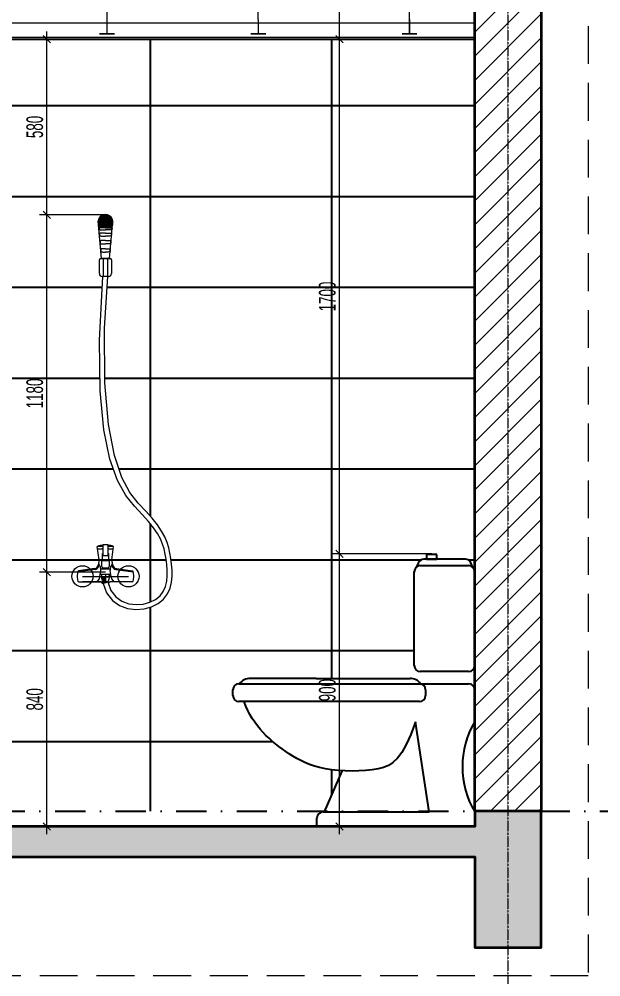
# Model space of a CAD drawing. Header units: millimetres. Extents: x 1336014 to 2939047, y -333549 to -60566.
# Drawn here: x 1401911 to 1403833, y -203853 to -200690 of the extents above; entities that cross this region are included whole.
import ezdxf
from ezdxf.xclip import XClip

# ---------------------------------------------------------------- set-up
doc = ezdxf.new("R2010")
doc.units = ezdxf.units.MM
doc.header["$MEASUREMENT"] = 0
doc.header["$XCLIPFRAME"] = 2
for name, pattern in [('$1$HIDDEN', [0.375, 0.25, -0.125]), ('CENTER2', [1.125, 0.75, -0.125, 0.125, -0.125]), ('DASHDOT', [1, 0.5, -0.25, 0, -0.25])]:
    doc.linetypes.add(name, pattern=pattern)
for name, color, linetype, lineweight in [('01.Cut', 255, 'Continuous', 35), ('03.Manh', 251, 'Continuous', 13), ('05.Text', 253, 'Continuous', 18), ('06.betong', 2, 'Continuous', 35), ('08.Dim', 156, 'Continuous', 15), ('09.Hatch', 250, 'Continuous', 5), ('10.truc', 250, 'CENTER2', 20), ('THIETBI', 8, 'Continuous', 13)]:
    doc.layers.add(name, color=color, linetype=linetype, lineweight=lineweight)
for name, color, linetype in [('H', 250, 'Continuous'), ('NOITHAT', 250, 'Continuous'), ('TRUC', 250, 'DASHDOT')]:
    doc.layers.add(name, color=color, linetype=linetype)
doc.styles.add('DIM', font='txt')
doc.styles.add('TT5_Text Dim', font='hoatbif.shx', dxfattribs={"width": 0.6})
doc.dimstyles.new('TT5_Dim 1-25', dxfattribs={"dimscale": 25, "dimtxt": 2.2, "dimasz": 1, "dimexe": 1, "dimexo": 0, "dimgap": 0.5, "dimtad": 1, "dimdec": 0, "dimzin": 0, "dimdsep": 46, "dimtxsty": 'TT5_Text Dim', "dimblk": 'ARCHTICK', "dimcen": 0, "dimdle": 1, "dimclrd": 256, "dimclre": 256, "dimclrt": 1, "dimadec": 0, "dimazin": 0, "dimtfac": 0.015, "dimtdec": 0, "dimtix": 1, "dimtmove": 2, "dimatfit": 3, "dimldrblk": 'DOT', "dimfxl": 1, "dimtolj": 1, "dimtzin": 0, "dimlwd": -1, "dimlwe": -1, "dimarcsym": 1})

# ---------------------------------------------------------------- blocks, each defined once
blk = doc.blocks.new('QöQWR')
at = {"layer": 'THIETBI'}
for p, q in [((1636781.1, -290555.5), (1636771.9, -290445)), ((1636808.1, -290555.5), (1636817.3, -290445)), ((1636779.6, -290555.5), (1636809.6, -290555.5)), ((1636808.1, -290555.5), (1636781.1, -290555.5)), ((1636787.6, -290615.5), (1636787.6, -290555.5)), ((1636801.6, -290555.5), (1636801.6, -290615.5)), ((1636774.6, -290605.5), (1636774.6, -290560.5)), ((1636814.6, -290560.5), (1636814.6, -290605.5)), ((1636804.6, -290615.5), (1636784.6, -290615.5)), ((1636787.1, -291506.5), (1636767.6, -291506.5)), ((1636773.6, -291551.5), (1636767.6, -291506.5)), ((1636821.6, -291506.5), (1636802.1, -291506.5)), ((1636815.6, -291551.5), (1636821.6, -291506.5)), ((1636787.1, -291515.5), (1636768.8, -291515.5)), ((1636820.4, -291515.5), (1636802.1, -291515.5)), ((1636815.6, -291551.5), (1636773.6, -291551.5)), ((1636782.1, -291553), (1636807.1, -291553)), ((1636782.1, -291573), (1636782.1, -291553)), ((1636807.1, -291553), (1636807.1, -291573)), ((1636760.1, -291582.6), (1636702.8, -291590.8)), ((1636758.1, -291580), (1636705.5, -291587.6)), ((1636776.4, -291607.7), (1636779, -291586.6)), ((1636811.9, -291599.5), (1636777.4, -291599.5)), ((1636810.2, -291581.5), (1636779.1, -291581.5)), ((1636802.1, -291578), (1636787.1, -291578)), ((1636794.6, -291599.5), (1636794.6, -291628.6)), ((1636812.9, -291607.7), (1636810.3, -291586.6)), ((1636829.2, -291582.6), (1636886.5, -291590.8)), ((1636831.1, -291580), (1636883.7, -291587.6)), ((1636706, -291623.5), (1636779.6, -291623.5)), ((1636718.6, -291605.5), (1636870.6, -291605.5)), ((1636779.6, -291623.5), (1636718.6, -291623.5)), ((1636779.6, -291623.5), (1636784.1, -291628.5)), ((1636806, -291608.5), (1636783.3, -291608.5)), ((1636784.1, -291628.5), (1636786.6, -291628.5)), ((1636804, -291623.5), (1636785.3, -291623.5)), ((1636785.3, -291623.5), (1636804, -291623.5)), ((1636805.1, -291628.5), (1636802.6, -291628.5)), ((1636809.6, -291623.5), (1636805.1, -291628.5)), ((1636883.3, -291623.5), (1636809.6, -291623.5))]:
    blk.add_line(p, q, dxfattribs=at)
for points in [[(1636818.6, -290434.5, -0.211848), (1636817.4, -290437.4, -0.094525), (1636811.6, -290440.9, -0.051213), (1636804.4, -290442.7, -0.038544), (1636794.6, -290443.5, -0.038544), (1636784.8, -290442.7, -0.051213), (1636777.7, -290440.9, -0.094525), (1636771.9, -290437.4, -0.211848), (1636770.6, -290434.5, -0.211848), (1636771.9, -290431.6, -0.094525), (1636777.7, -290428.1, -0.051213), (1636784.8, -290426.3, -0.038544), (1636794.6, -290425.5, -0.038544), (1636804.4, -290426.3, -0.051213), (1636811.6, -290428.1, -0.094525), (1636817.4, -290431.6, -0.211848)], [(1636816, -290434.5, -0.109757), (1636810.6, -290438.1, -0.051213), (1636804, -290439.8, -0.038544), (1636794.6, -290440.5, -0.038544), (1636785.3, -290439.8, -0.051213), (1636778.7, -290438.1, -0.109757), (1636773.3, -290434.5, -0.109757), (1636778.7, -290430.9, -0.051213), (1636785.3, -290429.2, -0.038544), (1636794.6, -290428.5, -0.038544), (1636804, -290429.2, -0.051213), (1636810.6, -290430.9, -0.109757)], [(1636811.1, -290434.5, -0.037061), (1636809.5, -290435.2, -0.051213), (1636803.5, -290436.8, -0.038544), (1636794.6, -290437.5, -0.038544), (1636785.8, -290436.8, -0.051213), (1636779.8, -290435.2, -0.037061), (1636778.2, -290434.5, -0.037061), (1636779.8, -290433.8, -0.051213), (1636785.8, -290432.2, -0.038544), (1636794.6, -290431.5, -0.038544), (1636803.5, -290432.2, -0.051213), (1636809.5, -290433.8, -0.037061)]]:
    blk.add_lwpolyline(points, format="xyb", close=True, dxfattribs=at)
for points in [[(1636794.6, -290454.7), (1636790.2, -290454.4), (1636786.5, -290454.3), (1636783.4, -290454.2), (1636780.9, -290454.2), (1636779, -290454.2), (1636777.4, -290454.3), (1636776.3, -290454.4), (1636775.4, -290454.5), (1636774.6, -290454.7), (1636774.1, -290454.9), (1636773.7, -290455), (1636773.4, -290455.2), (1636773.3, -290455.4), (1636773.2, -290455.7), (1636773.1, -290455.9), (1636773.1, -290456.2), (1636773.1, -290456.5), (1636773.1, -290456.8), (1636773.2, -290457.2), (1636773.2, -290457.5), (1636773.2, -290457.9), (1636773.2, -290458.2), (1636773.3, -290458.6), (1636773.3, -290458.9), (1636773.4, -290459.2), (1636773.4, -290459.4), (1636773.5, -290459.7), (1636773.5, -290459.9), (1636773.6, -290460), (1636773.7, -290460.2), (1636773.9, -290460.3), (1636774.1, -290460.4), (1636774.4, -290460.5), (1636774.9, -290460.6), (1636775.8, -290460.6), (1636777.5, -290460.7), (1636779.9, -290460.7), (1636783.5, -290460.8), (1636788.3, -290460.9), (1636794.6, -290461.1)], [(1636794.6, -290454.7), (1636799.1, -290454.4), (1636802.8, -290454.3), (1636805.9, -290454.2), (1636808.3, -290454.2), (1636810.3, -290454.2), (1636811.8, -290454.3), (1636813, -290454.4), (1636813.9, -290454.5), (1636814.6, -290454.7), (1636815.2, -290454.9), (1636815.6, -290455), (1636815.8, -290455.2), (1636816, -290455.4), (1636816.1, -290455.7), (1636816.2, -290455.9), (1636816.2, -290456.2), (1636816.2, -290456.5), (1636816.1, -290456.8), (1636816.1, -290457.2), (1636816.1, -290457.5), (1636816.1, -290457.9), (1636816, -290458.2), (1636816, -290458.6), (1636816, -290458.9), (1636815.9, -290459.2), (1636815.9, -290459.4), (1636815.8, -290459.7), (1636815.8, -290459.9), (1636815.7, -290460), (1636815.5, -290460.2), (1636815.4, -290460.3), (1636815.2, -290460.4), (1636814.9, -290460.5), (1636814.4, -290460.6), (1636813.4, -290460.6), (1636811.8, -290460.7), (1636809.3, -290460.7), (1636805.8, -290460.8), (1636801, -290460.9), (1636794.6, -290461.1)], [(1636794.6, -290472.5), (1636790.6, -290472.3), (1636787.2, -290472.2), (1636784.3, -290472.1), (1636782, -290472.1), (1636780.2, -290472.2), (1636778.7, -290472.3), (1636777.6, -290472.5), (1636776.7, -290472.7), (1636776, -290473), (1636775.5, -290473.2), (1636775.1, -290473.5), (1636774.9, -290473.8), (1636774.7, -290474.2), (1636774.7, -290474.5), (1636774.6, -290474.9), (1636774.6, -290475.3), (1636774.6, -290475.7), (1636774.6, -290476.2), (1636774.7, -290476.6), (1636774.7, -290477.1), (1636774.8, -290477.6), (1636774.9, -290478.1), (1636775.1, -290478.6), (1636775.3, -290479.2), (1636775.5, -290479.8), (1636776.1, -290480.3), (1636777, -290480.8), (1636778.6, -290481.3), (1636780.9, -290481.6), (1636784.2, -290481.9), (1636788.8, -290482), (1636794.6, -290481.9)], [(1636794.6, -290472.5), (1636798.7, -290472.3), (1636802.1, -290472.2), (1636805, -290472.1), (1636807.3, -290472.1), (1636809.1, -290472.2), (1636810.6, -290472.3), (1636811.7, -290472.5), (1636812.6, -290472.7), (1636813.3, -290473), (1636813.8, -290473.2), (1636814.2, -290473.5), (1636814.4, -290473.8), (1636814.6, -290474.2), (1636814.6, -290474.5), (1636814.7, -290474.9), (1636814.7, -290475.3), (1636814.7, -290475.7), (1636814.6, -290476.2), (1636814.6, -290476.6), (1636814.6, -290477.1), (1636814.5, -290477.6), (1636814.4, -290478.1), (1636814.2, -290478.6), (1636814, -290479.2), (1636813.7, -290479.8), (1636813.2, -290480.3), (1636812.3, -290480.8), (1636810.7, -290481.3), (1636808.4, -290481.6), (1636805, -290481.9), (1636800.5, -290482), (1636794.6, -290481.9)], [(1636794.6, -290496.6), (1636790.7, -290496.6), (1636787.5, -290496.6), (1636784.9, -290496.6), (1636782.9, -290496.6), (1636781.4, -290496.7), (1636780.2, -290496.8), (1636779.4, -290497), (1636778.7, -290497.2), (1636778.2, -290497.6), (1636777.8, -290498), (1636777.5, -290498.4), (1636777.2, -290498.9), (1636777.1, -290499.5), (1636776.9, -290500), (1636776.9, -290500.6), (1636776.8, -290501.1), (1636776.8, -290501.6), (1636776.8, -290502.2), (1636776.9, -290502.7), (1636776.9, -290503.2), (1636777, -290503.6), (1636777, -290504.1), (1636777.1, -290504.6), (1636777.2, -290505.1), (1636777.4, -290505.7), (1636777.7, -290506.2), (1636778.4, -290506.6), (1636779.7, -290507), (1636781.8, -290507.3), (1636784.9, -290507.5), (1636789.1, -290507.5), (1636794.6, -290507.4)], [(1636794.6, -290523.7), (1636791.2, -290523.7), (1636788.4, -290523.7), (1636786.3, -290523.7), (1636784.6, -290523.7), (1636783.3, -290523.7), (1636782.4, -290523.8), (1636781.8, -290523.9), (1636781.2, -290524.1), (1636780.8, -290524.4), (1636780.4, -290524.7), (1636780.1, -290525.1), (1636779.8, -290525.6), (1636779.6, -290526.1), (1636779.4, -290526.6), (1636779.2, -290527.1), (1636779.1, -290527.6), (1636779.1, -290528.1), (1636779, -290528.6), (1636779, -290529.1), (1636779, -290529.7), (1636779, -290530.2), (1636779.1, -290530.7), (1636779.2, -290531.3), (1636779.2, -290531.8), (1636779.4, -290532.4), (1636779.6, -290533), (1636780.3, -290533.5), (1636781.4, -290534), (1636783.3, -290534.4), (1636786, -290534.6), (1636789.7, -290534.7), (1636794.6, -290534.5)], [(1636794.6, -290496.6), (1636798.6, -290496.6), (1636801.8, -290496.6), (1636804.4, -290496.6), (1636806.4, -290496.6), (1636807.9, -290496.7), (1636809, -290496.8), (1636809.9, -290497), (1636810.5, -290497.2), (1636811.1, -290497.6), (1636811.5, -290498), (1636811.8, -290498.4), (1636812, -290498.9), (1636812.2, -290499.5), (1636812.3, -290500), (1636812.4, -290500.6), (1636812.4, -290501.1), (1636812.5, -290501.6), (1636812.4, -290502.2), (1636812.4, -290502.7), (1636812.4, -290503.2), (1636812.3, -290503.6), (1636812.2, -290504.1), (1636812.1, -290504.6), (1636812.1, -290505.1), (1636811.9, -290505.7), (1636811.6, -290506.2), (1636810.9, -290506.6), (1636809.6, -290507), (1636807.5, -290507.3), (1636804.4, -290507.5), (1636800.2, -290507.5), (1636794.6, -290507.4)], [(1636794.6, -290523.7), (1636798.1, -290523.7), (1636800.9, -290523.7), (1636803, -290523.7), (1636804.7, -290523.7), (1636805.9, -290523.7), (1636806.8, -290523.8), (1636807.5, -290523.9), (1636808, -290524.1), (1636808.5, -290524.4), (1636808.9, -290524.7), (1636809.2, -290525.1), (1636809.5, -290525.6), (1636809.7, -290526.1), (1636809.9, -290526.6), (1636810.1, -290527.1), (1636810.2, -290527.6), (1636810.2, -290528.1), (1636810.3, -290528.6), (1636810.3, -290529.1), (1636810.3, -290529.7), (1636810.2, -290530.2), (1636810.2, -290530.7), (1636810.1, -290531.3), (1636810, -290531.8), (1636809.9, -290532.4), (1636809.6, -290533), (1636809, -290533.5), (1636807.8, -290534), (1636806, -290534.4), (1636803.3, -290534.6), (1636799.6, -290534.7), (1636794.6, -290534.5)], [(1636802, -291623.5), (1636812.5, -291652.2), (1636828.6, -291673.3), (1636848.8, -291687.7), (1636871.5, -291696), (1636895.5, -291698.9), (1636919.3, -291697), (1636941.3, -291691.1), (1636960.2, -291681.8), (1636974.9, -291669.7), (1636985.5, -291655.4), (1636992.7, -291639.4), (1636996.9, -291622), (1636998.6, -291603.8), (1636998.5, -291585.2), (1636997.1, -291566.8), (1636994.8, -291548.8), (1636992.1, -291531.8), (1636988.5, -291515.2), (1636983.4, -291498.8), (1636976.3, -291481.9), (1636966.6, -291464.2), (1636953.7, -291445.1), (1636936.9, -291424.1), (1636915.8, -291400.9), (1636890.2, -291374), (1636862.2, -291338.5), (1636834.2, -291288.5), (1636809, -291218.1), (1636789, -291121.4), (1636776.8, -290992.7), (1636774.9, -290826), (1636786, -290615.5)], [(1636787, -291629), (1636798.3, -291659.9), (1636817.3, -291685), (1636841.2, -291702), (1636867.8, -291711.7), (1636895.2, -291715), (1636922, -291712.8), (1636947, -291706.1), (1636969, -291695.3), (1636986.6, -291680.8), (1636999.4, -291663.5), (1637007.9, -291644.5), (1637012.7, -291624.7), (1637014.6, -291604.5), (1637014.5, -291584.6), (1637013, -291565.1), (1637010.6, -291546.6), (1637007.8, -291528.8), (1637004, -291511.2), (1636998.5, -291493.3), (1636990.8, -291474.9), (1636980.3, -291455.8), (1636966.6, -291435.6), (1636949.1, -291413.7), (1636927.5, -291390), (1636902.4, -291363.5), (1636875.6, -291328.8), (1636849, -291278.9), (1636824.5, -291206.5), (1636804.9, -291104.6), (1636792.8, -290966.6), (1636790.9, -290786.1), (1636802, -290615.5)], [(1636804.6, -291530.5), (1636804.6, -291553), (1636784.6, -291553), (1636784.6, -291530.5), (1636787.1, -291530.5)], [(1636802.1, -291530.5), (1636804.6, -291530.5)]]:
    blk.add_lwpolyline(points, dxfattribs=at)
blk.add_lwpolyline([(1636802.1, -291500.5), (1636802.1, -291538), (1636787.1, -291538), (1636787.1, -291500.5)], close=True, dxfattribs=at)
for centre in [(1636718.6, -291605.5), (1636870.6, -291605.5)]:
    blk.add_circle(centre, 35, dxfattribs=at)
for centre, radius, start, end in [((1636794.6, -290434.5), 24, 348.5846, 191.4154), ((1636722.1, -290449.1), 50, 4.7636, 11.4154), ((1636867.2, -290449.1), 50, 168.5846, 175.2364), ((1636779.6, -290560.5), 5, 90, 180), ((1636809.6, -290560.5), 5, 0, 90), ((1636784.6, -290605.5), 10, 180, 270), ((1636804.6, -290605.5), 10, 270, 0), ((1636794.6, -291594.6), 92.2, 94.6683, 107.0374), ((1636794.6, -291594.6), 92.2, 72.9626, 85.3317), ((1636732.3, -291553.6), 41.4, 333.959, 2.87), ((1636747.2, -291563.8), 26.5, 339.7951, 356.2685), ((1636357.3, -291756), 457.7, 23.2403, 24.8854), ((1637232, -291756), 457.7, 155.1146, 156.7597), ((1636857, -291553.6), 41.4, 177.13, 206.041), ((1636842, -291563.8), 26.5, 183.7315, 200.2049), ((1636751, -291603.7), 49.8, 163.758, 182.1194), ((1636706, -291590.6), 3, 98.1841, 163.758), ((1636756, -291565.2), 15, 278.1841, 333.959), ((1636758, -291567.7), 15, 278.1841, 339.7951), ((1636754.2, -291583.5), 25, 352.875, 18.8303), ((1636840.5, -291601.5), 59.5, 178.0969, 185.0112), ((1636787.1, -291573), 5, 180, 270), ((1636802.1, -291573), 5, 270, 0), ((1636748.7, -291601.5), 59.5, 354.9888, 1.9031), ((1636812.7, -291581.9), 3, 159.444, 187.125), ((1636835.1, -291583.5), 25, 161.1697, 187.125), ((1636831.3, -291567.7), 15, 200.2049, 261.8159), ((1636833.3, -291565.2), 15, 206.041, 261.8159), ((1636883.3, -291590.6), 3, 16.242, 81.8159), ((1636838.3, -291603.7), 49.8, 357.8806, 16.242), ((1636751, -291607.3), 49.8, 177.8806, 196.3115), ((1636706, -291620.5), 3, 196.3115, 270), ((1636758.5, -291605.5), 18, 270, 352.875), ((1636783.3, -291606.5), 2, 185.0112, 270), ((1636783.7, -291610.5), 2, 90, 189.0271), ((1636840.5, -291601.5), 59.5, 189.0271, 201.7202), ((1636748.7, -291601.5), 59.5, 338.176, 350.9729), ((1636805.5, -291610.5), 2, 350.9729, 90), ((1636806, -291606.5), 2, 270, 354.9888), ((1636830.8, -291605.5), 18, 187.125, 270), ((1636883.3, -291620.5), 3, 270, 343.6885), ((1636838.3, -291607.3), 49.8, 343.6885, 2.1194)]:
    blk.add_arc(centre, radius, start, end, dxfattribs=at)
blk = doc.blocks.new('A$C0E3A3D3D')
at = {"layer": 'NOITHAT', "linetype": 'ByBlock'}
for p, q in [((640.4, 898.2), (640.4, 882.9)), ((674.5, 898.2), (640.4, 898.2)), ((674.5, 882.9), (674.5, 898.2)), ((613.8, 871.9), (606, 856.3)), ((619.3, 861.3), (779.3, 861.3)), ((768.6, 882.9), (631.7, 882.9)), ((640.4, 882.9), (674.5, 882.9)), ((793.5, 855.4), (787, 870.7)), ((599.3, 531.3), (599.3, 841.3)), ((799.3, 841.3), (799.3, 531.3)), ((779.3, 511.3), (619.3, 511.3)), ((275, 488.3), (58.2, 488.3)), ((275, 488.3), (585.5, 488.3)), ((0, 432.3), (0, 451.1)), ((20, 471.1), (617.2, 471.1)), ((617.2, 471.1), (779.3, 471.1)), ((637.2, 451.1), (637.2, 432.3)), ((799.3, 451.1), (799.3, 346.1)), ((617.2, 412.3), (20, 412.3)), ((42.7, 397.4), (36.8, 412.3)), ((49.2, 383.2), (42.7, 397.4)), ((56.3, 369.7), (49.2, 383.2)), ((64, 356.8), (56.3, 369.7)), ((72.2, 344.5), (64, 356.8)), ((80.9, 332.8), (72.2, 344.5)), ((90, 321.6), (80.9, 332.8)), ((99.4, 310.9), (90, 321.6)), ((604.1, 346), (587.7, 303.8)), ((649.3, 47.9), (604.1, 346)), ((109.3, 300.8), (99.4, 310.9)), ((119.5, 291.1), (109.3, 300.8)), ((129.9, 281.8), (119.5, 291.1)), ((587.7, 303.8), (572.5, 270.3)), ((140.7, 272.9), (129.9, 281.8)), ((151.8, 264.3), (140.7, 272.9)), ((163.2, 256), (151.8, 264.3)), ((174.8, 248), (163.2, 256)), ((572.5, 270.3), (558, 244.5)), ((186.6, 240.1), (174.8, 248)), ((198.7, 232.3), (186.6, 240.1)), ((211.3, 224.8), (198.7, 232.3)), ((224.4, 217.6), (211.3, 224.8)), ((543.6, 225.1), (529.1, 211.1)), ((558, 244.5), (543.6, 225.1)), ((238.3, 210.9), (224.4, 217.6)), ((253.2, 204.7), (238.3, 210.9)), ((269.3, 199), (253.2, 204.7)), ((286.7, 194.2), (269.3, 199)), ((305.7, 190.1), (286.7, 194.2)), ((326.3, 186.9), (305.7, 190.1)), ((479.8, 190.5), (460.1, 187.2)), ((497.6, 194.9), (479.8, 190.5)), ((513.9, 201.5), (497.6, 194.9)), ((529.1, 211.1), (513.9, 201.5)), ((360.5, 182.5), (301.8, 47.9)), ((348.1, 184.6), (326.3, 186.9)), ((370.8, 183.3), (348.1, 184.6)), ((393.8, 182.8), (370.8, 183.3)), ((416.6, 183.3), (393.8, 182.8)), ((438.9, 184.8), (416.6, 183.3)), ((460.1, 187.2), (438.9, 184.8)), ((298, 47.9), (649.3, 47.9)), ((799.3, 47.9), (799.3, 0)), ((278, 0), (278, 27.9)), ((799.3, 0), (278, 0))]:
    blk.add_line(p, q, dxfattribs=at)
for centre, radius, start, end in [((619.3, 841.3), 20, 90, 180), ((631.7, 862.9), 20, 90, 153.3845), ((768.6, 862.9), 20, 23.0312, 90), ((779.3, 841.3), 20, 0, 90), ((619.3, 531.3), 20, 180, 270), ((779.3, 531.3), 20, 270, 0), ((54.2, 450.7), 37.8, 85.1553, 147.2586), ((588.7, 450.7), 37.8, 32.7414, 94.8447), ((20, 451.1), 20, 90, 180), ((617.2, 451.1), 20, 0, 90), ((779.3, 451.1), 20, 0, 90), ((20, 432.3), 20, 180, 270), ((617.2, 432.3), 20, 270, 0), ((1053.2, 197), 294.5, 149.5687, 210.4313), ((298, 27.9), 20, 90, 180)]:
    blk.add_arc(centre, radius, start, end, dxfattribs=at)
blk = doc.blocks.new('*U1569')
for p, q in [((215.3, 75), (215.3, 2511.7, 0)), ((715.3, 75), (715.3, 2511.7, 0)), ((1215.3, 75), (1215.3, 2511.7, 0)), ((1715.3, 75), (1715.3, 2511.7, 0)), ((2215.3, 75), (2215.3, 2511.7, 0)), ((2715.3, 75), (2715.3, 2511.7, 0)), ((3215.3, 75), (3215.3, 2511.7, 0)), ((3715.3, 75), (3715.3, 2511.7, 0)), ((4215.3, 75), (4215.3, 2511.7, 0)), ((4715.3, 75), (4715.3, 2511.7, 0)), ((5215.3, 75), (5215.3, 2511.7, 0)), ((5715.3, 75), (5715.3, 2511.7, 0)), ((6215.3, 75), (6215.3, 2511.7, 0)), ((6715.3, 75), (6715.3, 2511.7, 0)), ((7215.3, 75), (7215.3, 2511.7, 0)), ((7715.3, 75), (7715.3, 2511.7, 0)), ((8215.3, 75), (8215.3, 2511.7, 0)), ((8715.3, 75), (8715.3, 2511.7, 0)), ((0, 62.5), (8960, 62.5)), ((0, 15), (8960, 15)), ((0, 10, 0), (8960, 10, 0)), ((8960, 0), (0, 0)), ((8960, 0, 0), (0, 0, 0))]:
    blk.add_line(p, q)
at = {"ltscale": 0.5, "const_width": 5}
for points in [[(215.3, 75), (215.3, 25)], [(715.3, 75), (715.3, 25)], [(1215.3, 75), (1215.3, 25)], [(1715.3, 75), (1715.3, 25)], [(2215.3, 75), (2215.3, 25)], [(2715.3, 75), (2715.3, 25)], [(3215.3, 75), (3215.3, 25)], [(3715.3, 75), (3715.3, 25)], [(4215.3, 75), (4215.3, 25)], [(4715.3, 75), (4715.3, 25)], [(5215.3, 75), (5215.3, 25)], [(5715.3, 75), (5715.3, 25)], [(6215.3, 75), (6215.3, 25)], [(6715.3, 75), (6715.3, 25)], [(7215.3, 75), (7215.3, 25)], [(7715.3, 75), (7715.3, 25)], [(8215.3, 75), (8215.3, 25)], [(8715.3, 75), (8715.3, 25)], [(190.3, 27.5), (240.3, 27.5)], [(690.3, 27.5), (740.3, 27.5)], [(1190.3, 27.5), (1240.3, 27.5)], [(1690.3, 27.5), (1740.3, 27.5)], [(2190.3, 27.5), (2240.3, 27.5)], [(2690.3, 27.5), (2740.3, 27.5)], [(3190.3, 27.5), (3240.3, 27.5)], [(3690.3, 27.5), (3740.3, 27.5)], [(4190.3, 27.5), (4240.3, 27.5)], [(4690.3, 27.5), (4740.3, 27.5)], [(5190.3, 27.5), (5240.3, 27.5)], [(5690.3, 27.5), (5740.3, 27.5)], [(6190.3, 27.5), (6240.3, 27.5)], [(6690.3, 27.5), (6740.3, 27.5)], [(7190.3, 27.5), (7240.3, 27.5)], [(7690.3, 27.5), (7740.3, 27.5)], [(8190.3, 27.5), (8240.3, 27.5)], [(8690.3, 27.5), (8740.3, 27.5)]]:
    blk.add_lwpolyline(points, dxfattribs=at)
at = {"style": 'DIM', "text_generation_flag": 4, "width": 0.75}
for p in [(191.5, 225.9), (691.5, 225.9), (1191.5, 225.9), (1691.5, 225.9), (2191.5, 225.9), (2691.5, 225.9), (3191.5, 225.9), (3691.5, 225.9), (4191.5, 225.9), (4691.5, 225.9), (5191.5, 225.9), (5691.5, 225.9), (6191.5, 225.9), (6691.5, 225.9), (7191.5, 225.9), (7691.5, 225.9), (8191.5, 225.9), (8691.5, 225.9)]:
    blk.add_text('c', height=76.2, dxfattribs=at).set_placement(p)
blk = doc.blocks.new('_ARCHTICK')
at = {"const_width": 0.15}
blk.add_lwpolyline([(-0.5, -0.5), (0.5, 0.5)], dxfattribs=at)
blk = doc.blocks.new('*D1604')
at = {"layer": '08.Dim', "transparency": 16777216}
for p, q in [((1402969.3, -203381.5), (1402969.3, -202431.4)), ((1403274.5, -202456.4), (1402944.3, -202456.4)), ((1403309.3, -203356.5), (1402944.3, -203356.5))]:
    blk.add_line(p, q, dxfattribs=at)
at = {"layer": 'Defpoints', "color": 0, "transparency": 16777216}
for p in [(1402969.3, -202456.4), (1403274.5, -202456.4), (1403309.3, -203356.5)]:
    blk.add_point(p, dxfattribs=at)
at = {"layer": '08.Dim', "transparency": 16777216, "xscale": 25, "yscale": 25, "zscale": 25}
for p, rotation in [((1402969.3, -202456.4), 90), ((1402969.3, -203356.5), 270)]:
    blk.add_blockref('_ARCHTICK', p, dxfattribs=dict(at, rotation=rotation))
at = {"layer": '08.Dim', "color": 1, "transparency": 16777216, "insert": (1402929.3, -202906.4), "char_height": 55, "attachment_point": 5, "rotation": 90, "style": 'TT5_Text Dim'}
blk.add_mtext('\\A1;900', dxfattribs=at)
blk = doc.blocks.new('_DOT')
blk.add_line((-0.5, 0), (-1, 0))
at = {"const_width": 0.5}
blk.add_lwpolyline([(-0.25, 0, 1), (0.25, 0, 1)], format="xyb", close=True, dxfattribs=at)
blk = doc.blocks.new('*D1605')
at = {"layer": '08.Dim', "transparency": 16777216}
for p, q in [((1402969.3, -202481.4), (1402969.3, -200731.5)), ((1403176, -200756.5), (1402944.3, -200756.5)), ((1403274.5, -202456.4), (1402944.3, -202456.4))]:
    blk.add_line(p, q, dxfattribs=at)
at = {"layer": 'Defpoints', "color": 0, "transparency": 16777216}
for p in [(1402969.3, -200756.5), (1403176, -200756.5), (1403274.5, -202456.4)]:
    blk.add_point(p, dxfattribs=at)
at = {"layer": '08.Dim', "transparency": 16777216, "xscale": 25, "yscale": 25, "zscale": 25}
for p, rotation in [((1402969.3, -200756.5), 90), ((1402969.3, -202456.4), 270)]:
    blk.add_blockref('_ARCHTICK', p, dxfattribs=dict(at, rotation=rotation))
at = {"layer": '08.Dim', "color": 1, "transparency": 16777216, "insert": (1402929.3, -201606.4), "char_height": 55, "attachment_point": 5, "rotation": 90, "style": 'TT5_Text Dim'}
blk.add_mtext('\\A1;1700', dxfattribs=at)
blk = doc.blocks.new('*D1606')
at = {"layer": '08.Dim', "transparency": 16777216}
for p, q in [((1402969.3, -200781.5), (1402969.3, -199781.5)), ((1403135.3, -199806.5), (1402944.3, -199806.5)), ((1403176, -200756.5), (1402944.3, -200756.5))]:
    blk.add_line(p, q, dxfattribs=at)
at = {"layer": 'Defpoints', "color": 0, "transparency": 16777216}
for p in [(1402969.3, -199806.5), (1403135.3, -199806.5), (1403176, -200756.5)]:
    blk.add_point(p, dxfattribs=at)
at = {"layer": '08.Dim', "transparency": 16777216, "xscale": 25, "yscale": 25, "zscale": 25}
for p, rotation in [((1402969.3, -199806.5), 90), ((1402969.3, -200756.5), 270)]:
    blk.add_blockref('_ARCHTICK', p, dxfattribs=dict(at, rotation=rotation))
at = {"layer": '08.Dim', "color": 1, "transparency": 16777216, "insert": (1402929.3, -200281.5), "char_height": 55, "attachment_point": 5, "rotation": 90, "style": 'TT5_Text Dim'}
blk.add_mtext('\\A1;950', dxfattribs=at)
blk = doc.blocks.new('*D1608')
at = {"layer": '08.Dim', "transparency": 16777216}
for p, q in [((1402002.3, -203381.5), (1402002.3, -202491.6)), ((1402196, -202516.6), (1401977.3, -202516.6)), ((1402156.3, -203356.5), (1401977.3, -203356.5))]:
    blk.add_line(p, q, dxfattribs=at)
at = {"layer": 'Defpoints', "color": 0, "transparency": 16777216}
for p in [(1402002.3, -202516.6), (1402196, -202516.6), (1402156.3, -203356.5)]:
    blk.add_point(p, dxfattribs=at)
at = {"layer": '08.Dim', "transparency": 16777216, "xscale": 25, "yscale": 25, "zscale": 25}
for p, rotation in [((1402002.3, -202516.6), 90), ((1402002.3, -203356.5), 270)]:
    blk.add_blockref('_ARCHTICK', p, dxfattribs=dict(at, rotation=rotation))
at = {"layer": '08.Dim', "color": 1, "transparency": 16777216, "insert": (1401962.3, -202936.6), "char_height": 55, "attachment_point": 5, "rotation": 90, "style": 'TT5_Text Dim'}
blk.add_mtext('\\A1;840', dxfattribs=at)
blk = doc.blocks.new('*D1609')
at = {"layer": '08.Dim', "transparency": 16777216}
for p, q in [((1402196, -201336.5), (1401977.3, -201336.5)), ((1402002.3, -202541.6), (1402002.3, -201311.5)), ((1402063.8, -202516.6), (1401977.3, -202516.6))]:
    blk.add_line(p, q, dxfattribs=at)
at = {"layer": 'Defpoints', "color": 0, "transparency": 16777216}
for p in [(1402002.3, -201336.5), (1402196, -201336.5), (1402063.8, -202516.6)]:
    blk.add_point(p, dxfattribs=at)
at = {"layer": '08.Dim', "transparency": 16777216, "xscale": 25, "yscale": 25, "zscale": 25}
for p, rotation in [((1402002.3, -201336.5), 90), ((1402002.3, -202516.6), 270)]:
    blk.add_blockref('_ARCHTICK', p, dxfattribs=dict(at, rotation=rotation))
at = {"layer": '08.Dim', "color": 1, "transparency": 16777216, "insert": (1401962.3, -201926.6), "char_height": 55, "attachment_point": 5, "rotation": 90, "style": 'TT5_Text Dim'}
blk.add_mtext('\\A1;1180', dxfattribs=at)
blk = doc.blocks.new('*D1610')
at = {"layer": '08.Dim', "transparency": 16777216}
for p, q in [((1402002.3, -201361.5), (1402002.3, -200731.5)), ((1402286.8, -200756.5), (1401977.3, -200756.5)), ((1402196, -201336.5), (1401977.3, -201336.5))]:
    blk.add_line(p, q, dxfattribs=at)
at = {"layer": 'Defpoints', "color": 0, "transparency": 16777216}
for p in [(1402002.3, -200756.5), (1402286.8, -200756.5), (1402196, -201336.5)]:
    blk.add_point(p, dxfattribs=at)
at = {"layer": '08.Dim', "transparency": 16777216, "xscale": 25, "yscale": 25, "zscale": 25}
for p, rotation in [((1402002.3, -200756.5), 90), ((1402002.3, -201336.5), 270)]:
    blk.add_blockref('_ARCHTICK', p, dxfattribs=dict(at, rotation=rotation))
at = {"layer": '08.Dim', "color": 1, "transparency": 16777216, "insert": (1401962.3, -201046.5), "char_height": 55, "attachment_point": 5, "rotation": 90, "style": 'TT5_Text Dim'}
blk.add_mtext('\\A1;580', dxfattribs=at)

msp = doc.modelspace()

# ---------------------------------------------------------------- hatches: boundary and pattern name
at = {"layer": '08.Dim'}
h = msp.add_hatch(dxfattribs=at)
h.set_pattern_fill('ANSI31', color=256)
h.set_pattern_definition([(45, (-205656.18947, 103223.98568), (-0.088388347648, 0.088388347648), [])])
h.paths.add_polyline_path([(1402186.6, -202548.5), (1402196, -202548.5), (1402196, -202533.5), (1402185.1, -202533.5, 0.461133), (1402183.1, -202535.8, 0.055441)], flags=17)
h.paths.add_polyline_path([(1402209.6, -202524.5), (1402207.4, -202529.5, -0.440041), (1402209.4, -202531.7, 0.030178)], flags=17)
h.paths.add_polyline_path([(1402181, -202548.5), (1402185.5, -202553.5), (1402188, -202553.5), (1402203.5, -202549), (1402203.3, -202548.5)], flags=17)
h.paths.add_polyline_path([(1402176.4, -201361, -0.102947), (1402186.6, -201354.2, -0.114473), (1402214.1, -201356.3, -0.305748), (1402218.3, -201355.7, 0.092549), (1402205.8, -201351.3, 0.076277), (1402186.6, -201354.2, 0.053841), (1402181.1, -201358.8, 0.033034), (1402179.7, -201359.4, -0.693593), (1402173.6, -201363.3, 0.092549), (1402186.2, -201367.8, 0.076277), (1402205.3, -201364.8, 0.051213), (1402211.9, -201363.1, 0.05915), (1402215, -201361.4, 0.065346), (1402212.5, -201359.6, -0.088449), (1402205.8, -201367.8, -0.077202), (1402186.2, -201367.8, -0.105525), (1402172, -201362.4, -0.038783), (1402173.3, -201370), (1402174.1, -201379.6), (1402183, -201379.1), (1402196, -201379.6), (1402204.2, -201379.3), (1402207.2, -201379.2), (1402217.9, -201379.1), (1402218.7, -201370, -0.029032), (1402219.5, -201364.3, 1.032595), (1402172.2, -201356.3, 0.106468)], flags=17)
at = {"layer": '09.Hatch', "ltscale": 50}
h = msp.add_hatch(dxfattribs=at)
h.set_pattern_fill('TUONGXAY', color=256, scale=450, style=0)
h.set_pattern_definition([(45, (548879.97, -238614.514), (-39.7747564, 39.7747564), [])])
h.paths.add_polyline_path([(1403416.3, -200156.5), (1403636.3, -200156.5), (1403636.3, -203306.5), (1403416.3, -203306.5)])
h = msp.add_hatch(dxfattribs=at)
h.set_pattern_fill('BTCT', color=256, scale=3.75, style=0)
h.set_pattern_definition([(50, (-205656.19, 103223.986), (26.89725685, -2.35320506), [2.8125, -30.9375]), (355, (-205656.19, 103223.986), (-5.203175, 28.207205), [2.25, -24.75]), (100.4514, (-205653.948, 103223.79), (21.6941018, 25.85398283), [2.39025713, -26.2928292]), (46.1842, (-205656.19, 103231.486), (40.0215393, -6.20696304), [4.21875, -46.40625]), (96.6356, (-205652.854, 103230.97), (35.0498515, 36.5294202), [3.5853858, -39.4392375]), (351.1842, (-205656.19, 103231.486), (35.0498229, 36.5294475), [3.375, -37.125]), (21, (-205652.44, 103229.61), (22.38401445, -15.0982084), [2.8125, -30.9375]), (326, (-205652.44, 103229.61), (9.12432495, 27.1931267), [2.25, -24.75]), (71.4514, (-205650.574, 103228.352), (31.50834857, 12.09489363), [2.39025713, -26.2928292]), (37.5, (-205656.189, 103223.986), (0.455994574, 12.48351952), [0, -24.45, 0, -25.125, 0, -24.84375]), (7.5, (-205656.19, 103223.986), (9.86510765, 14.7904392), [0, -14.325, 0, -23.8875, 0, -9.46875]), (327.5, (-205664.552, 103223.986), (20.018341356, -0.84580769), [0, -9.375, 0, -29.25, 0, -38.8125]), (317.5, (-205668.302, 103223.986), (21.86948135, 3.75393684), [0, -12.1875, 0, -19.425, 0, -27.5625]), (45, (-205656.19, 103223.986), (-9.94368911, 9.94368911), []), (45, (-205649.56, 103223.986), (-9.94368911, 9.94368911), [])])
h.paths.add_polyline_path([(1403636.3, -203306.5), (1403416.3, -203306.5), (1403416.3, -203356.5), (1400896.3, -203356.5), (1400896.3, -203306.5), (1400558.8, -203306.5), (1400558.8, -203406.5), (1400676.3, -203406.5), (1400676.3, -203756.5), (1400896.3, -203756.5), (1400896.3, -203456.5), (1403416.3, -203456.5), (1403416.3, -203756.5), (1403636.3, -203756.5)])
at = {"layer": 'H'}
h = msp.add_hatch(dxfattribs=at)
h.set_pattern_fill('_USER', color=256, scale=600, angle=90, pattern_type=0)
h.set_pattern_definition([(90, (-205656.2, 103224), (-600, 4e-14), [])])
h.paths.add_polyline_path([(1403416.3, -200756.5), (1400896.3, -200756.5), (1400896.3, -202306.5), (1400946.3, -202306.5), (1400946.3, -201156.5), (1401646.3, -201156.5), (1401646.3, -202306.5), (1401696.3, -202306.5), (1401696.3, -202506.5), (1400896.3, -202506.5), (1400896.3, -203306.5), (1401521, -203306.5, 0.051579), (1401543.5, -203175.8, -0.270252), (1401444.8, -203006.5), (1401444.8, -202966.5), (1401434.8, -202966.5, -0.666667), (1401434.8, -202956.5), (1401404.8, -202956.5, -0.052487), (1401384.8, -202766.5), (1401384.8, -202586.5), (1401374.8, -202586.5), (1401374.8, -202566.5, -0.038462), (1401894.8, -202566.5), (1401894.8, -202586.5), (1401884.8, -202586.5), (1401884.8, -202766.5, -0.052487), (1401864.8, -202956.5), (1401834.8, -202956.5, -0.666667), (1401834.8, -202966.5), (1401824.8, -202966.5), (1401824.8, -203006.5, -0.270252), (1401726.1, -203175.8, 0.051579), (1401748.6, -203306.5), (1402919.7, -203306.5), (1402978.1, -203172.7), (1402965.2, -203171.9), (1402943.3, -203169.6), (1402922.7, -203166.4), (1402903.8, -203162.4), (1402886.4, -203157.5), (1402870.3, -203151.9), (1402855.4, -203145.6), (1402841.4, -203138.9), (1402828.3, -203131.7), (1402815.8, -203124.2), (1402803.7, -203116.5), (1402791.8, -203108.6), (1402780.2, -203100.5), (1402768.8, -203092.2), (1402757.8, -203083.6), (1402747, -203074.7), (1402736.5, -203065.4), (1402726.3, -203055.7), (1402716.5, -203045.6), (1402707, -203034.9), (1402697.9, -203023.8), (1402689.2, -203012), (1402681, -202999.7), (1402673.4, -202986.8), (1402666.2, -202973.3), (1402659.7, -202959.1), (1402653.9, -202944.3), (1402637, -202944.3, -0.414214), (1402617, -202924.3), (1402617, -202905.4, -0.414214), (1402637, -202885.4), (1402639.5, -202885.4, -0.27781), (1402674.5, -202868.2), (1402892, -202868.2), (1403202.6, -202868.2, -0.27781), (1403237.5, -202885.4), (1403396.3, -202885.4, -0.414214), (1403416.3, -202905.4), (1403416.3, -202825.2, -0.414326), (1403396.3, -202845.2), (1403236.3, -202845.2, -0.414214), (1403216.3, -202825.2), (1403216.3, -202515.2, -0.214835), (1403223.1, -202500.2), (1403230.9, -202484.7, -0.283841), (1403248.7, -202473.6), (1403257.4, -202473.6), (1403257.4, -202458.4), (1403291.6, -202458.4), (1403291.6, -202473.6), (1403385.6, -202473.6, -0.300813), (1403404, -202485.8), (1403410.6, -202501.2, -0.196819), (1403416.3, -202515.2)])
h.paths.add_polyline_path([(1402203.5, -202431.5), (1402203.5, -202440.5), (1402221.8, -202440.5), (1402223, -202431.5)], flags=16)
h.paths.add_polyline_path([(1402196, -201365.5, -0.041616), (1402187.1, -201361.8, -0.067439), (1402179.3, -201359.5, -0.067439), (1402187.1, -201357.2, -0.038544), (1402196, -201356.5, -0.038544), (1402204.9, -201357.2, -0.067439), (1402212.7, -201359.5, -0.075038), (1402205.3, -201364.8, -0.038544)], flags=0)
h.paths.add_polyline_path([(1402179, -201365.9, 0.051213), (1402186.2, -201367.8, 0.038544), (1402196, -201368.5, 0.038544), (1402205.8, -201367.8, 0.051213), (1402213, -201365.9, 0.094525), (1402218.7, -201362.4, 0.211848), (1402220, -201359.5, 0.211848), (1402218.7, -201356.7, 0.094525), (1402213, -201353.2, 0.051213), (1402205.8, -201351.3, 0.038544), (1402196, -201350.5, 0.038544), (1402186.2, -201351.3, 0.051213), (1402179, -201353.2, 0.094525), (1402173.2, -201356.7, 0.443604), (1402173.2, -201362.4, 0.094525)], flags=0)
h.paths.add_polyline_path([(1402216, -201485.5), (1402216, -201530.5, -0.414214), (1402206, -201540.5), (1402203.3, -201540.5), (1402192.3, -201711.1), (1402194.1, -201891.6), (1402206.2, -202029.6), (1402225.9, -202131.5), (1402250.3, -202203.9), (1402277, -202253.9), (1402303.7, -202288.5), (1402328.9, -202315), (1402350.4, -202338.8), (1402367.9, -202360.6), (1402381.6, -202380.8), (1402392.1, -202400), (1402399.8, -202418.3), (1402405.3, -202436.2), (1402409.1, -202453.8), (1402412, -202471.6), (1402414.3, -202490.1), (1402415.9, -202509.6), (1402416, -202529.6), (1402414, -202549.7), (1402409.2, -202569.6), (1402400.8, -202588.6), (1402387.9, -202605.8), (1402370.3, -202620.3), (1402348.3, -202631.1), (1402323.3, -202637.9), (1402296.5, -202640), (1402269.2, -202636.7), (1402242.6, -202627), (1402218.7, -202610), (1402199.7, -202584.9), (1402188.1, -202553.5), (1402185.5, -202553.5), (1402181, -202548.5), (1402150, -202548.5, -0.760764), (1402085, -202530.5, -0.685791), (1402145.9, -202507), (1402159.5, -202505, 0.248285), (1402170.8, -202496.8, 0.126822), (1402175, -202476.5), (1402217, -202476.5, 0.126822), (1402221.1, -202496.8, 0.248284), (1402232.5, -202505), (1402245.5, -202507.6, -0.694179), (1402307, -202530.5, -0.760764), (1402242, -202548.5), (1402211, -202548.5), (1402205.5, -202554.6), (1402213.9, -202577.2), (1402229.9, -202598.4), (1402250.1, -202612.8), (1402272.9, -202621), (1402296.9, -202623.9), (1402320.6, -202622), (1402342.6, -202616.1), (1402361.6, -202606.8), (1402376.2, -202594.7), (1402386.9, -202580.4), (1402394, -202564.4), (1402398.2, -202547), (1402400, -202528.8), (1402399.9, -202510.3), (1402398.4, -202491.8), (1402396.1, -202473.8), (1402393.4, -202456.8), (1402389.8, -202440.2), (1402384.8, -202423.8), (1402377.7, -202406.9), (1402367.9, -202389.2), (1402355, -202370.1), (1402338.3, -202349.2), (1402317.1, -202325.9), (1402291.5, -202299), (1402263.5, -202263.5), (1402235.6, -202213.5), (1402210.4, -202143.1), (1402190.4, -202046.4), (1402178.1, -201917.7), (1402176.3, -201751), (1402187.3, -201540.5), (1402186, -201540.5, -0.414214), (1402176, -201530.5), (1402176, -201485.5, -0.414214), (1402181, -201480.5), (1402182.5, -201480.5), (1402173.3, -201370, 0.029032), (1402172.5, -201364.3, -1.222096), (1402219.5, -201364.3, 0.029032), (1402218.7, -201370), (1402209.5, -201480.5), (1402211, -201480.5, -0.414214)], flags=16)
h.paths.add_polyline_path([(1402206.4, -201406.9), (1402201.9, -201407), (1402196, -201406.9), (1402187.4, -201407), (1402178.4, -201406.4), (1402176.4, -201404.3), (1402175.5, -201398.6), (1402178.8, -201397.5), (1402182.3, -201397.2), (1402186.9, -201397.1), (1402191.9, -201397.3), (1402196, -201397.5), (1402202, -201397.2), (1402210, -201397.1), (1402216, -201398), (1402216, -201403.8), (1402213.9, -201406), (1402209.7, -201406.7)], flags=0)
h.paths.add_polyline_path([(1402210.2, -201432.3), (1402205.8, -201432.5), (1402201.5, -201432.6), (1402196, -201432.4), (1402187.9, -201432.6), (1402181.8, -201432.3), (1402178.8, -201431.3), (1402177.8, -201425.6), (1402179.4, -201422.3), (1402182.3, -201421.6), (1402187, -201421.6), (1402192, -201421.6), (1402196, -201421.6), (1402202.7, -201421.6), (1402208.3, -201421.6), (1402212.4, -201422), (1402213.8, -201424.9), (1402213.8, -201428.7), (1402213.1, -201431.4)], flags=0)
h.paths.add_polyline_path([(1402207.1, -201385.8), (1402202.3, -201386), (1402196, -201386.1), (1402189.7, -201386), (1402181.7, -201385.8), (1402174.9, -201385.6), (1402174.2, -201380.1), (1402177.6, -201379.4), (1402181.2, -201379.2), (1402186.1, -201379.2), (1402191.5, -201379.4), (1402196, -201379.7), (1402202.5, -201379.3), (1402209.9, -201379.1), (1402213.2, -201379.3), (1402217.6, -201379.7), (1402217.4, -201385.5), (1402214.4, -201385.7), (1402210.7, -201385.8)], flags=0)
h.paths.add_polyline_path([(1402208.5, -201459.3), (1402204.6, -201459.6), (1402200.9, -201459.7), (1402196, -201459.6), (1402188.8, -201459.7), (1402181, -201459.1), (1402180.1, -201454.4), (1402181.1, -201449.7), (1402183.6, -201448.8), (1402186.3, -201448.7), (1402192.7, -201448.8), (1402196, -201448.8), (1402199.4, -201448.8), (1402202.2, -201448.7), (1402204.4, -201448.7), (1402209.6, -201448.7), (1402211.6, -201451.8), (1402211.7, -201458)], flags=0)
h.paths.add_polyline_path([(1402182.4, -202524.5), (1402178.7, -202524.5), (1402178, -202530.5), (1402182.5, -202530.5, -0.025225)], flags=0)
h.paths.add_polyline_path([(1402206, -202478), (1402208.5, -202478), (1402208.5, -202498, -0.414214), (1402203.5, -202503), (1402211.5, -202506.5), (1402188.5, -202503, -0.414214), (1402183.5, -202498), (1402183.5, -202478), (1402186, -202478)], flags=0)
h.paths.add_polyline_path([(1402186.6, -202548.5), (1402196, -202548.5), (1402196, -202533.5), (1402185.1, -202533.5, 0.461133), (1402183.1, -202535.8, 0.055441)], flags=16)
h = msp.add_hatch(dxfattribs=at)
h.set_pattern_fill('_USER', color=256, scale=300, pattern_type=0)
h.set_pattern_definition([(0, (-210274.7, 103224), (0, 300), [])])
h.paths.add_polyline_path([(1403416.3, -200756.5), (1400896.3, -200756.5), (1400896.3, -202306.5), (1400946.3, -202306.5), (1400946.3, -201156.5), (1401646.3, -201156.5), (1401646.3, -202306.5), (1401696.3, -202306.5), (1401696.3, -202506.5), (1400896.3, -202506.5), (1400896.3, -203306.5), (1401521, -203306.5, 0.051579), (1401543.5, -203175.8, -0.270252), (1401444.8, -203006.5), (1401444.8, -202966.5), (1401439, -202966.5, -1), (1401434.8, -202956.5), (1401404.8, -202956.5, -0.052487), (1401384.8, -202766.5), (1401384.8, -202586.5), (1401374.8, -202586.5), (1401374.8, -202566.5, -0.038462), (1401894.8, -202566.5), (1401894.8, -202586.5), (1401634.8, -202586.5), (1401634.8, -203146.5), (1401705.5, -203146.5, -0.399325), (1401725.5, -203165.5, 0.05559), (1401748.6, -203306.5), (1402919.7, -203306.5), (1402978.1, -203172.7), (1402965.2, -203171.9), (1402943.3, -203169.6), (1402922.7, -203166.4), (1402903.8, -203162.4), (1402886.4, -203157.5), (1402870.3, -203151.9), (1402855.4, -203145.6), (1402841.4, -203138.9), (1402828.3, -203131.7), (1402815.8, -203124.2), (1402803.7, -203116.5), (1402791.8, -203108.6), (1402780.2, -203100.5), (1402768.8, -203092.2), (1402757.8, -203083.6), (1402747, -203074.7), (1402736.5, -203065.4), (1402726.3, -203055.7), (1402716.5, -203045.6), (1402707, -203034.9), (1402697.9, -203023.8), (1402689.2, -203012), (1402681, -202999.7), (1402673.4, -202986.8), (1402666.2, -202973.3), (1402659.7, -202959.1), (1402653.9, -202944.3), (1402637, -202944.3, -0.414214), (1402617, -202924.3), (1402617, -202905.4, -0.414214), (1402637, -202885.4), (1402639.5, -202885.4, -0.27781), (1402674.5, -202868.2), (1402892, -202868.2), (1403202.6, -202868.2, -0.27781), (1403237.5, -202885.4), (1403396.3, -202885.4, -0.414214), (1403416.3, -202905.4), (1403416.3, -202825.2, -0.414326), (1403396.3, -202845.2), (1403236.3, -202845.2, -0.414214), (1403216.3, -202825.2), (1403216.3, -202515.2, -0.214835), (1403223.1, -202500.2), (1403230.9, -202484.7, -0.283841), (1403248.7, -202473.6), (1403257.4, -202473.6), (1403257.4, -202458.4), (1403291.6, -202458.4), (1403291.6, -202473.6), (1403385.6, -202473.6, -0.300813), (1403404, -202485.8), (1403410.6, -202501.2, -0.196819), (1403416.3, -202515.2)])
h.paths.add_polyline_path([(1402182.4, -202524.5), (1402178.7, -202524.5), (1402178, -202530.5), (1402182.5, -202530.5, -0.025225)], flags=16)
h.paths.add_polyline_path([(1402186.6, -202548.5), (1402196, -202548.5), (1402196, -202533.5), (1402185.1, -202533.5, 0.461133), (1402183.1, -202535.8, 0.055441)], flags=16)
h.paths.add_polyline_path([(1402187.3, -201540.5), (1402176.3, -201751), (1402178.1, -201917.7), (1402190.4, -202046.4), (1402210.4, -202143.1), (1402235.6, -202213.5), (1402263.5, -202263.5), (1402291.5, -202299), (1402317.1, -202325.9), (1402338.3, -202349.2), (1402355, -202370.1), (1402367.9, -202389.2), (1402377.7, -202406.9), (1402384.8, -202423.8), (1402389.8, -202440.2), (1402393.4, -202456.8), (1402396.1, -202473.8), (1402398.4, -202491.8), (1402399.9, -202510.3), (1402400, -202528.8), (1402398.2, -202547), (1402394, -202564.4), (1402386.9, -202580.4), (1402376.2, -202594.7), (1402361.6, -202606.8), (1402342.6, -202616.1), (1402320.6, -202622), (1402296.9, -202623.9), (1402272.9, -202621), (1402250.1, -202612.8), (1402229.9, -202598.4), (1402213.9, -202577.2), (1402205.2, -202553.5), (1402206.5, -202553.5), (1402211, -202548.5), (1402232.1, -202548.5, -0.378231), (1402214.3, -202532.7), (1402211.6, -202511.6, -0.032866), (1402211.4, -202508.3, -0.1579), (1402211.1, -202506.5), (1402180.5, -202506.5, 0.062316), (1402179.2, -202500.4, 0.005722), (1402175, -202490.9, -0.068721), (1402173.4, -202497.9, -0.275507), (1402161.5, -202507.6), (1402148, -202509.5, -0.162111), (1402155, -202530.5, -0.135871), (1402150, -202548.5), (1402181, -202548.5), (1402185.5, -202553.5), (1402188.1, -202553.5), (1402199.7, -202584.9), (1402218.7, -202610), (1402242.6, -202627), (1402269.2, -202636.7), (1402296.5, -202640), (1402323.3, -202637.9), (1402348.3, -202631.1), (1402370.3, -202620.3), (1402387.9, -202605.8), (1402400.8, -202588.6), (1402409.2, -202569.6), (1402414, -202549.7), (1402416, -202529.6), (1402415.9, -202509.6), (1402414.3, -202490.1), (1402412, -202471.6), (1402409.1, -202453.8), (1402405.3, -202436.2), (1402399.8, -202418.3), (1402392.1, -202400), (1402381.6, -202380.8), (1402367.9, -202360.6), (1402350.4, -202338.8), (1402328.9, -202315), (1402303.7, -202288.5), (1402277, -202253.9), (1402250.3, -202203.9), (1402225.9, -202131.5), (1402206.2, -202029.6), (1402194.1, -201891.6), (1402192.3, -201711.1), (1402203.3, -201540.5)], flags=16)
h.paths.add_polyline_path([(1402216, -201485.5), (1402216, -201530.5, -0.506548), (1402203, -201540.1), (1402203, -201480.5), (1402189, -201480.5), (1402189, -201540.1, -0.506548), (1402176, -201530.5), (1402176, -201485.5, -0.414214), (1402181, -201480.5), (1402182.5, -201480.5), (1402173.3, -201370, 0.029032), (1402172.5, -201364.3, -1.222096), (1402219.5, -201364.3, 0.029032), (1402218.7, -201370), (1402209.5, -201480.5), (1402211, -201480.5, -0.414214)], flags=16)
h.paths.add_polyline_path([(1402196, -201406.9), (1402187.4, -201407), (1402182.2, -201406.7), (1402176.8, -201405.8), (1402176.1, -201402.6), (1402176.1, -201402.1), (1402176, -201401.6), (1402175.8, -201398), (1402181.3, -201397.2), (1402186.9, -201397.1), (1402191.9, -201397.3), (1402196, -201397.5), (1402202, -201397.2), (1402206.3, -201397.1), (1402208.6, -201397.1), (1402210.5, -201397.2), (1402211.9, -201397.4), (1402216.2, -201398), (1402215.9, -201401.6), (1402215.9, -201402.1), (1402215.4, -201405.3), (1402211.2, -201406.6), (1402204.6, -201407)], flags=0)
h.paths.add_polyline_path([(1402207.7, -201432.5), (1402201.5, -201432.6), (1402196, -201432.4), (1402187.9, -201432.6), (1402183.2, -201432.3), (1402178.7, -201431.7), (1402178.3, -201428.2), (1402178.2, -201427.7), (1402178.2, -201427.2), (1402178.2, -201426.7), (1402178.2, -201426.1), (1402178.4, -201422.5), (1402182.3, -201421.6), (1402187, -201421.6), (1402192, -201421.6), (1402196, -201421.6), (1402199.9, -201421.6), (1402203.2, -201421.6), (1402205.7, -201421.6), (1402207.7, -201421.6), (1402209.2, -201421.7), (1402213.3, -201422.1), (1402213.7, -201425.6), (1402213.8, -201426.1), (1402213.8, -201426.7), (1402213.8, -201427.2), (1402213.8, -201427.7), (1402213.7, -201428.2), (1402213.3, -201431.7)], flags=0)
h.paths.add_polyline_path([(1402212.6, -201385.7), (1402207.1, -201385.8), (1402202.3, -201386), (1402196, -201386.1), (1402189.7, -201386), (1402184.8, -201385.8), (1402181.3, -201385.8), (1402178.8, -201385.7), (1402174.7, -201385.6), (1402174.3, -201379.9), (1402179.3, -201379.2), (1402186.1, -201379.2), (1402191.5, -201379.4), (1402196, -201379.7), (1402202.5, -201379.3), (1402209.9, -201379.1), (1402213.2, -201379.3), (1402214.4, -201379.4), (1402217.7, -201379.9), (1402217.2, -201385.6)], flags=0)
h.paths.add_polyline_path([(1402206.3, -201459.6), (1402200.9, -201459.7), (1402196, -201459.6), (1402188.8, -201459.7), (1402184.6, -201459.4), (1402180.7, -201458.6), (1402180.4, -201455.2), (1402180.4, -201454.7), (1402180.3, -201454.2), (1402180.4, -201453.6), (1402180.4, -201453.1), (1402180.5, -201452.6), (1402181.2, -201449), (1402185.3, -201448.7), (1402192.7, -201448.8), (1402196, -201448.8), (1402199.3, -201448.8), (1402204.4, -201448.7), (1402206, -201448.7), (1402207.3, -201448.8), (1402210.8, -201449), (1402211.5, -201452.6), (1402211.6, -201453.1), (1402211.6, -201453.6), (1402211.6, -201454.2), (1402211.6, -201454.7), (1402211.6, -201455.2), (1402211.2, -201458.6)], flags=0)
h.paths.add_polyline_path([(1402212.7, -201359.5, -0.067439), (1402204.9, -201361.8, -0.038544), (1402196, -201362.5, -0.038544), (1402187.1, -201361.8, -0.067439), (1402179.3, -201359.5, -0.067439), (1402187.1, -201357.2, -0.038544), (1402196, -201356.5, -0.038544), (1402204.9, -201357.2, -0.067439)], flags=0)
h.paths.add_polyline_path([(1402180.1, -201363.1, -0.16009), (1402172.8, -201357.2, 0.334042), (1402172.8, -201361.8, -0.16009), (1402180.1, -201356, -0.051213), (1402186.6, -201354.2, -0.038544), (1402196, -201353.5, -0.038544), (1402205.3, -201354.2, -0.051213), (1402211.9, -201356, -0.16009), (1402219.2, -201361.8, 0.162605), (1402220, -201359.5, 0.162605), (1402219.2, -201357.2, -0.16009), (1402211.9, -201363.1, -0.051213), (1402205.3, -201364.8, -0.038544), (1402196, -201365.5, -0.038544), (1402186.6, -201364.8, -0.051213)], flags=16)
h.paths.add_polyline_path([(1402203.5, -202431.5), (1402203.5, -202440.5), (1402221.8, -202440.5), (1402223, -202431.5)], flags=16)

# ---------------------------------------------------------------- linework, layer by layer
at = {"layer": '01.Cut'}
msp.add_lwpolyline([(1403416.3, -200156.5), (1403636.3, -200156.5), (1403636.3, -203306.5), (1403416.3, -203306.5)], close=True, dxfattribs=at)
at = {"layer": '05.Text', "color": 6, "linetype": '$1$HIDDEN', "ltscale": 500}
msp.add_lwpolyline([(1400558.8, -199588.5), (1403791.3, -199588.5), (1403791.3, -203850), (1400558.8, -203850)], close=True, dxfattribs=at)
at = {"layer": '06.betong'}
msp.add_lwpolyline([(1403636.3, -203306.5), (1403416.3, -203306.5), (1403416.3, -203356.5), (1400896.3, -203356.5), (1400896.3, -203306.5), (1400558.8, -203306.5), (1400558.8, -203406.5), (1400676.3, -203406.5), (1400676.3, -203756.5), (1400896.3, -203756.5), (1400896.3, -203456.5), (1403416.3, -203456.5), (1403416.3, -203756.5), (1403636.3, -203756.5), (1403636.3, -203306.5)], dxfattribs=at)
at = {"layer": '10.truc'}
msp.add_line((1403526.3, -199222.5), (1403526.3, -204406), dxfattribs=at)
at = {"layer": 'Defpoints'}
msp.add_lwpolyline([(1400896.3, -200756.5), (1403416.3, -200756.5)], dxfattribs=at)
at = {"layer": 'TRUC', "ltscale": 200}
msp.add_lwpolyline([(1399828.3, -203306.5), (1404680, -203306.5)], dxfattribs=at)

# ---------------------------------------------------------------- block references
at = {"layer": '03.Manh'}
ref = msp.add_blockref('*U1569', (1403416.3, -200766.5), dxfattribs=dict(at, xscale=-1))
XClip(ref).set_block_clipping_path([(0.0000000001, 9.9999986766), (2520.0000000001, 957.7559383153)])
at = {"layer": '08.Dim'}
msp.add_blockref('QöQWR', (-234598.7, 89075), dxfattribs=at)
at = {"layer": 'NOITHAT'}
msp.add_blockref('A$C0E3A3D3D', (1402617, -203356.5), dxfattribs=at)

# ---------------------------------------------------------------- dimensions: what is measured, and where the dimension line sits
at = {"layer": '08.Dim'}
for base, p1, p2, picture, middle in [((1402969.3, -199806.5), (1403176, -200756.5), (1403135.3, -199806.5), '*D1606', (1402929.3, -200281.5)), ((1402002.3, -200756.5), (1402196, -201336.5), (1402286.8, -200756.5), '*D1610', (1401962.3, -201046.5)), ((1402969.3, -200756.5), (1403274.5, -202456.4), (1403176, -200756.5), '*D1605', (1402929.3, -201606.4)), ((1402002.3, -201336.5), (1402063.8, -202516.6), (1402196, -201336.5), '*D1609', (1401962.3, -201926.6)), ((1402969.3, -202456.4), (1403309.3, -203356.5), (1403274.5, -202456.4), '*D1604', (1402929.3, -202906.4)), ((1402002.3, -202516.6), (1402156.3, -203356.5), (1402196, -202516.6), '*D1608', (1401962.3, -202936.6))]:
    dim = msp.add_linear_dim(base=base, p1=p1, p2=p2, angle=90, dimstyle='TT5_Dim 1-25', dxfattribs=at)
    dim.commit()
    dim.dimension.update_dxf_attribs({"geometry": picture, "text_midpoint": middle})

doc.saveas('drawing.dxf')
